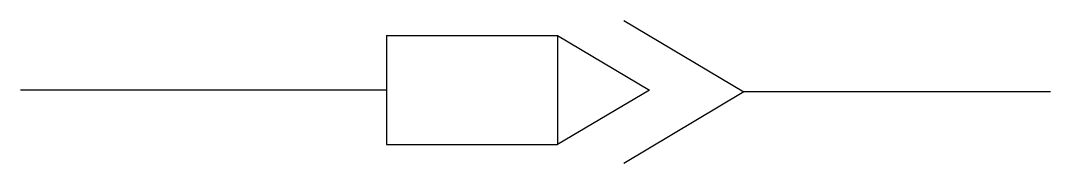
# Model space of a CAD drawing. Extents: x 63702 to 64867, y 11677 to 11838.
import ezdxf

# ---------------------------------------------------------------- set-up
doc = ezdxf.new("R2010")
doc.units = 0
doc.layers.get('0').update_dxf_attribs({"lineweight": 25})

msp = doc.modelspace()

# ---------------------------------------------------------------- linework, layer by layer
for p, q in [((64384.5, 11838.2), (64520.1, 11757.4)), ((64115.7, 11821.5), (64115.7, 11697.8)), ((64115.7, 11821.5), (64309.5, 11821.5)), ((64309.5, 11821.5), (64309.5, 11697.8)), ((64309.5, 11821.5), (64413.3, 11759.6)), ((64115.7, 11759.6), (63701.8, 11759.6)), ((64413.3, 11759.6), (64309.5, 11697.8)), ((64520.1, 11757.4), (64384.5, 11676.5)), ((64867, 11757.4), (64520.1, 11757.4)), ((64115.7, 11697.8), (64309.5, 11697.8))]:
    msp.add_line(p, q)

doc.saveas('drawing.dxf')
